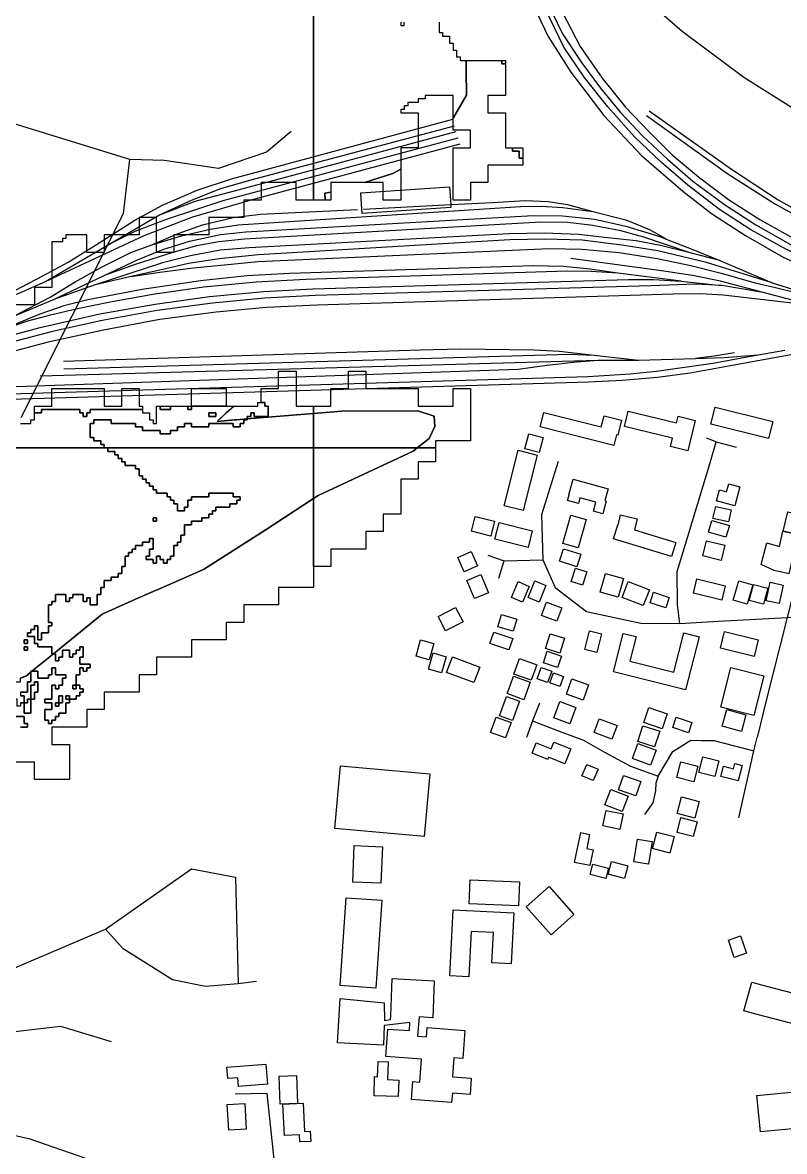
# Model space of a CAD drawing. Header units: metres. Extents: x 553506 to 563855, y 142925 to 150243.
# Drawn here: x 557833 to 558270, y 145597 to 146244 of the extents above; entities that cross this region are included whole.
import ezdxf

# ---------------------------------------------------------------- set-up
doc = ezdxf.new("R2010")
doc.units = ezdxf.units.M
for name, color, linetype in [('C-BUILDINGS', 8, 'Continuous'), ('C-FLOOD_ZONE_3', 150, 'Continuous'), ('C-RAILWAYS', 250, 'Continuous'), ('C-ROADS', 33, 'Continuous'), ('C-WATERWAYS', 5, 'Continuous')]:
    doc.layers.add(name, color=color, linetype=linetype)

msp = doc.modelspace()

# ---------------------------------------------------------------- linework, layer by layer
at = {"layer": 'C-BUILDINGS'}
for points in [[(558027.1198, 146146.2149), (558077.9476, 146149.6591), (558078.6406, 146139.4077), (558078.7562, 146137.6972), (558027.9349, 146134.2644), (558027.7581, 146136.8299), (558027.1198, 146146.2149)], [(558205.8442, 146005.6582), (558178.3146, 146012.3234), (558180.4505, 146021.0926), (558208.0366, 146014.4069), (558208.9833, 146018.1868), (558218.8784, 146015.7201), (558214.5376, 145998.3799), (558204.6428, 146000.8354), (558205.8442, 146005.6582)], [(558263.3772, 146015.1092), (558260.9235, 146005.3062), (558227.7637, 146013.5674), (558230.2178, 146023.3592), (558263.3772, 146015.1092)], [(558176.589, 146015.8986), (558174.4007, 146007.2391), (558173.7591, 146007.4085), (558172.2503, 146001.441), (558129.9825, 146012.0491), (558132.0651, 146020.2824), (558164.9445, 146012.0343), (558166.5594, 146018.4168), (558176.589, 146015.8986)], [(558129.4067, 145997.3513), (558121.1606, 145999.4125), (558123.355, 146008.1056), (558131.6014, 146006.0332), (558129.4067, 145997.3513)], [(558117.2674, 145998.6584), (558128.2274, 145995.9015), (558120.2039, 145964.1352), (558109.2438, 145966.8921), (558117.2674, 145998.6584)], [(558146.4829, 145973.113), (558146.3348, 145973.153), (558148.8238, 145982.0444), (558168.8438, 145976.4612), (558166.9723, 145969.7814), (558167.8752, 145969.531), (558165.8138, 145962.1998), (558160.4526, 145963.6931), (558161.8966, 145968.8127), (558152.7614, 145971.3585), (558151.8727, 145968.1926), (558145.6012, 145969.9473), (558146.4829, 145973.113)], [(558236.8438, 145974.8817), (558238.0693, 145979.3713), (558244.4662, 145977.6317), (558241.4938, 145966.7332), (558230.964, 145969.5921), (558232.718, 145976.0012), (558236.8438, 145974.8817)], [(558237.8883, 145957.5403), (558229.0056, 145959.6041), (558230.6183, 145966.5096), (558239.5014, 145964.4348), (558237.8883, 145957.5403)], [(558269.1991, 145952.3275), (558271.8569, 145963.45), (558280.2974, 145961.4395), (558277.6396, 145950.3169), (558269.1991, 145952.3275)], [(558101.619, 145949.4398), (558090.5743, 145952.2163), (558092.7312, 145960.7635), (558103.7759, 145957.987), (558101.619, 145949.4398)], [(558106.3469, 145957.1646), (558125.3841, 145952.3858), (558123.0157, 145942.9862), (558103.9784, 145947.765), (558106.3469, 145957.1646)], [(558147.4591, 145961.3901), (558156.3758, 145958.9043), (558151.8192, 145942.6593), (558142.9025, 145945.1451), (558147.4591, 145961.3901)], [(558184.0231, 145952.9661), (558207.7486, 145945.8388), (558205.3369, 145937.8513), (558172.0109, 145947.8662), (558174.4227, 145955.8537), (558174.6204, 145955.793), (558176.0907, 145961.648), (558185.6051, 145959.2808), (558184.0231, 145952.9661)], [(558238.4093, 145955.6086), (558236.4644, 145948.8152), (558226.3888, 145951.6881), (558228.3338, 145958.4815), (558238.4093, 145955.6086)], [(558264.0192, 145929.7637), (558256.5703, 145933.1849), (558259.8512, 145945.6511), (558267.1116, 145943.582), (558269.0482, 145952.2338), (558277.6396, 145950.3169), (558272.6104, 145927.858), (558264.0192, 145929.7637)], [(558233.7751, 145935.5326), (558223.1914, 145938.1004), (558225.3157, 145946.7914), (558235.8998, 145944.2124), (558233.7751, 145935.5326)], [(558093.994, 145932.4438), (558086.3151, 145929.0245), (558082.6729, 145937.1596), (558090.3518, 145940.5789), (558093.994, 145932.4438)], [(558151.0461, 145931.8731), (558141.1021, 145935.0173), (558143.3915, 145942.2108), (558153.3355, 145939.0666), (558151.0461, 145931.8731)], [(558156.6884, 145928.9749), (558154.1747, 145921.3404), (558147.7176, 145923.4456), (558150.2312, 145931.08), (558156.6884, 145928.9749)], [(558095.9195, 145927.3722), (558100.266, 145917.0329), (558092.3048, 145913.6939), (558087.958, 145924.0444), (558095.9195, 145927.3722)], [(558129.3228, 145911.6608), (558122.9764, 145914.2591), (558126.888, 145923.7395), (558133.2344, 145921.1413), (558129.3228, 145911.6608)], [(558174.7089, 145914.5155), (558164.4023, 145917.3925), (558167.3706, 145927.9792), (558177.6771, 145925.1022), (558174.7089, 145914.5155)], [(558234.0267, 145912.8245), (558217.7972, 145916.8101), (558219.7996, 145924.9185), (558236.0291, 145920.9329), (558234.0267, 145912.8245)], [(558251.881, 145921.4878), (558248.6202, 145910.4135), (558240.525, 145912.7908), (558243.7862, 145923.8541), (558251.881, 145921.4878)], [(558117.3322, 145923.3565), (558123.6324, 145920.6677), (558119.7557, 145911.6447), (558113.4555, 145914.3334), (558117.3322, 145923.3565)], [(558192.6093, 145918.7281), (558189.0572, 145909.6148), (558176.8894, 145914.3377), (558180.4419, 145923.4399), (558192.6093, 145918.7281)], [(558203.9273, 145914.3464), (558201.9507, 145908.3534), (558193.0206, 145911.2727), (558194.9903, 145917.2655), (558203.9273, 145914.3464)], [(558252.1879, 145921.7421), (558260.3869, 145919.624), (558257.9986, 145910.424), (558249.7995, 145912.5422), (558252.1879, 145921.7421)], [(558261.7732, 145922.9833), (558269.342, 145921.3466), (558267.0373, 145910.7914), (558259.4752, 145912.4394), (558261.7732, 145922.9833)], [(558139.4152, 145900.7414), (558130.6558, 145904.0223), (558133.5392, 145911.6903), (558142.3055, 145908.4097), (558139.4152, 145900.7414)], [(558085.7302, 145900.2918), (558075.6644, 145895.1185), (558071.4255, 145903.3243), (558081.4913, 145908.4976), (558085.7302, 145900.2918)], [(558114.5492, 145894.9234), (558105.642, 145897.5543), (558107.6892, 145904.4398), (558116.5964, 145901.8089), (558114.5492, 145894.9234)], [(558114.1943, 145890.7722), (558112.042, 145884.3509), (558101.1601, 145887.9672), (558103.3125, 145894.3885), (558114.1943, 145890.7722)], [(558143.9361, 145890.8749), (558141.2434, 145882.467), (558132.9514, 145885.1056), (558135.6441, 145893.5135), (558143.9361, 145890.8749)], [(558162.3818, 145882.8281), (558155.5449, 145884.5431), (558158.244, 145895.244), (558165.0808, 145893.5289), (558162.3818, 145882.8281)], [(558177.4893, 145893.7105), (558184.9814, 145891.8376), (558181.4279, 145877.7715), (558206.6187, 145871.4461), (558212.3164, 145894.0146), (558221.0283, 145891.8231), (558213.3291, 145861.3465), (558171.9411, 145871.7366), (558177.4893, 145893.7105)], [(558252.6798, 145880.5549), (558233.2998, 145885.3227), (558235.6444, 145894.8107), (558255.024, 145890.054), (558252.6798, 145880.5549)], [(558058.8651, 145880.5672), (558061.3937, 145889.9939), (558068.8965, 145887.9987), (558066.3749, 145878.5722), (558058.8651, 145880.5672)], [(558073.2931, 145871.0276), (558065.9126, 145873.1378), (558068.598, 145882.4692), (558075.9785, 145880.359), (558073.2931, 145871.0276)], [(558091.9755, 145865.5142), (558076.3173, 145871.3877), (558079.6414, 145880.1934), (558095.2998, 145874.3088), (558091.9755, 145865.5142)], [(558124.7995, 145866.8246), (558114.8343, 145870.4245), (558118.0325, 145879.2264), (558127.998, 145875.6153), (558124.7995, 145866.8246)], [(558134.0372, 145883.4584), (558142.1925, 145880.7154), (558139.9485, 145874.091), (558131.7998, 145876.8452), (558134.0372, 145883.4584)], [(558136.543, 145872.0273), (558134.1768, 145865.5104), (558128.236, 145867.6537), (558130.6092, 145874.1709), (558136.543, 145872.0273)], [(558239.183, 145874.1515), (558258.1501, 145869.3933), (558252.4148, 145846.69), (558233.4476, 145851.4483), (558239.183, 145874.1515)], [(558114.7039, 145869.2073), (558124.266, 145865.7508), (558120.616, 145855.7219), (558111.0539, 145859.1785), (558112.8788, 145864.1985), (558114.7039, 145869.2073)], [(558143.3933, 145868.966), (558141.3169, 145863.2593), (558135.5315, 145865.3517), (558137.6079, 145871.0584), (558143.3933, 145868.966)], [(558148.121, 145867.6089), (558157.7467, 145864.1322), (558154.5934, 145855.4652), (558144.9677, 145858.942), (558148.121, 145867.6089)], [(558118.0354, 145854.8078), (558114.0438, 145843.8335), (558106.6601, 145846.5001), (558110.6517, 145857.4744), (558118.0354, 145854.8078)], [(558147.0364, 145841.9438), (558137.8277, 145845.2776), (558141.2061, 145854.5858), (558150.4217, 145851.2522), (558147.0364, 145841.9438)], [(558199.8142, 145838.9381), (558189.3228, 145842.5885), (558192.3381, 145851.1956), (558202.8367, 145847.5343), (558199.8142, 145838.9381)], [(558247.8978, 145847.1074), (558245.3104, 145837.5563), (558234.3088, 145840.512), (558236.9029, 145850.0744), (558247.8978, 145847.1074)], [(558110.1422, 145833.7969), (558101.5207, 145836.9151), (558104.7126, 145845.6945), (558113.3411, 145842.5765), (558110.1422, 145833.7969)], [(558171.1302, 145833.0914), (558160.8789, 145836.8939), (558163.8319, 145844.7979), (558174.0828, 145841.0065), (558171.1302, 145833.0914)], [(558195.4938, 145828.6548), (558185.8706, 145831.8199), (558188.8525, 145840.8267), (558198.476, 145837.6504), (558195.4938, 145828.6548)], [(558216.8898, 145842.6914), (558214.938, 145836.7993), (558206.0071, 145839.7409), (558207.9659, 145845.6332), (558216.8898, 145842.6914)], [(558137.7003, 145831.4616), (558147.5769, 145827.5585), (558144.162, 145818.9837), (558134.7596, 145822.7011), (558134.2529, 145821.439), (558125.2966, 145824.9809), (558127.6793, 145830.9641), (558136.1683, 145827.6081), (558137.7003, 145831.4616)], [(558196.3814, 145826.8568), (558193.1506, 145818.2097), (558182.7931, 145822.0535), (558186.0239, 145830.7006), (558196.3814, 145826.8568)], [(558230.1332, 145811.6687), (558220.912, 145814.0448), (558223.2251, 145822.9642), (558232.4464, 145820.5881), (558230.1332, 145811.6687)], [(558012.1672, 145781.8351), (558015.4175, 145817.8395), (558066.7759, 145813.2307), (558063.526, 145777.2262), (558012.1672, 145781.8351)], [(558160.3549, 145809.3762), (558153.8931, 145812.0822), (558156.6629, 145818.6672), (558163.1244, 145815.9723), (558160.3549, 145809.3762)], [(558217.9812, 145808.6012), (558208.2384, 145811.1059), (558210.5579, 145820.0478), (558220.2937, 145817.5428), (558217.9812, 145808.6012)], [(558235.0224, 145817.5622), (558240.7335, 145816.0685), (558241.5484, 145819.1321), (558245.7366, 145818.0367), (558243.4067, 145809.2059), (558233.5005, 145811.7946), (558235.0224, 145817.5622)], [(558184.7267, 145800.588), (558174.7637, 145804.11), (558177.6869, 145812.3025), (558187.6431, 145808.7691), (558184.7267, 145800.588)], [(558180.3459, 145800.4421), (558176.9113, 145791.5995), (558167.0442, 145795.4139), (558170.4789, 145804.2564), (558180.3459, 145800.4421)], [(558221.1948, 145797.3589), (558218.7132, 145787.7777), (558208.4625, 145790.4226), (558210.9441, 145800.0038), (558221.1948, 145797.3589)], [(558175.64, 145781.321), (558165.9185, 145783.3591), (558167.7919, 145792.2538), (558177.5204, 145790.2159), (558175.64, 145781.321)], [(558217.6881, 145777.2285), (558208.4807, 145779.6051), (558210.6935, 145788.1541), (558219.9008, 145785.7775), (558217.6881, 145777.2285)], [(558158.3649, 145760.6334), (558149.5936, 145762.4782), (558153.202, 145779.5398), (558158.3128, 145778.4617), (558156.6213, 145770.4741), (558160.2818, 145769.7075), (558158.3649, 145760.6334)], [(558185.746, 145775.878), (558194.1529, 145774.5118), (558192.0043, 145761.3793), (558183.5974, 145762.7455), (558185.746, 145775.878)], [(558204.2826, 145767.8453), (558194.42, 145770.3798), (558196.8765, 145779.8711), (558206.7395, 145777.3255), (558204.2826, 145767.8453)], [(558038.6705, 145750.5741), (558022.4877, 145751.2118), (558023.321, 145772.1056), (558039.5038, 145771.468), (558038.6705, 145750.5741)], [(558170.7633, 145762.9738), (558180.2735, 145760.5286), (558178.3797, 145753.2026), (558168.8625, 145755.6476), (558170.7633, 145762.9738)], [(558167.6847, 145753.2407), (558158.689, 145755.5571), (558160.2076, 145761.4358), (558169.2033, 145759.1194), (558167.6847, 145753.2407)], [(558117.4801, 145737.5945), (558089.1749, 145738.7383), (558089.7371, 145752.5231), (558118.0422, 145751.3793), (558117.4801, 145737.5945)], [(558136.2662, 145720.9993), (558121.9537, 145736.9976), (558135.0244, 145748.6297), (558149.337, 145732.6314), (558136.2662, 145720.9993)], [(558035.7689, 145690.4957), (558015.2905, 145691.8471), (558018.6326, 145742.1561), (558039.1108, 145740.8046), (558035.7689, 145690.4957)], [(558113.2754, 145704.4432), (558102.2144, 145705.0045), (558103.0978, 145722.216), (558090.3488, 145722.8589), (558089.0162, 145696.83), (558078.1093, 145697.3849), (558080.0546, 145735.3303), (558114.7647, 145733.5599), (558113.2754, 145704.4432)], [(558237.8505, 145717.9823), (558244.7929, 145720.3441), (558248.1895, 145710.4319), (558241.2471, 145708.0701), (558237.8505, 145717.9823)], [(558068.4791, 145673.4825), (558060.5226, 145674.0725), (558059.6711, 145662.8721), (558064.6975, 145662.4925), (558065.0941, 145667.7913), (558086.7977, 145666.1772), (558085.6038, 145650.1916), (558080.4022, 145650.5769), (558079.5904, 145639.6782), (558090.4351, 145638.8765), (558089.7291, 145629.5392), (558079.5922, 145630.2959), (558079.1802, 145624.8185), (558056.2208, 145626.5499), (558057.0026, 145636.8355), (558061.0195, 145636.5361), (558061.9939, 145649.6546), (558041.4547, 145651.1599), (558042.6067, 145666.9217), (558055.1097, 145666.093), (558055.2799, 145670.795), (558040.5901, 145669.0411), (558040.1322, 145657.7749), (558013.7807, 145659.057), (558015.2723, 145684.4787), (558040.4849, 145682.0151), (558040.7531, 145671.9287), (558044.1933, 145672.4129), (558044.2702, 145674.4631), (558045.0074, 145695.9773), (558069.1321, 145694.5489), (558068.4791, 145673.4825)], [(558286.3548, 145684.5952), (558283.7258, 145673.4402), (558282.2715, 145667.9752), (558273.5061, 145670.2985), (558254.347, 145675.3624), (558246.7104, 145677.3755), (558251.366, 145693.8128), (558258.8985, 145691.7743), (558286.3548, 145684.5952)], [(558287.615, 145652.7584), (558289.5538, 145652.9406), (558304.783, 145654.2109), (558306.4911, 145633.9517), (558307.4078, 145623.0394), (558302.4684, 145622.6313), (558302.8867, 145617.6803), (558300.8916, 145617.5076), (558298.4358, 145617.3095), (558298.7764, 145612.1558), (558294.5158, 145611.7352), (558288.9992, 145611.2203), (558256.3582, 145608.0003), (558254.1407, 145628.9116), (558289.6266, 145632.4084), (558287.615, 145652.7584)], [(557973.5516, 145635.3495), (557956.9534, 145634.0157), (557956.5464, 145639.0673), (557950.8324, 145638.6023), (557950.3031, 145645.1303), (557972.6222, 145646.9292), (557973.5516, 145635.3495)], [(558042.4681, 145637.9912), (558048.8321, 145637.7863), (558048.5218, 145628.3165), (558034.6873, 145628.7703), (558035.043, 145639.7218), (558036.7301, 145639.6735), (558037.0207, 145648.4193), (558042.8107, 145648.23), (558042.4681, 145637.9912)], [(557990.787, 145624.3711), (557980.859, 145624.0214), (557980.296, 145640.0643), (557990.2243, 145640.4029), (557990.787, 145624.3711)], [(557960.5806, 145624.3219), (557961.453, 145609.5907), (557951.4412, 145609.0048), (557950.5689, 145623.736), (557960.5806, 145624.3219)], [(557994.9165, 145608.3488), (557998.1564, 145608.5263), (557998.4703, 145602.6372), (557992.116, 145602.2972), (557991.8994, 145606.3863), (557983.3946, 145605.9245), (557982.4294, 145623.9028), (557994.0485, 145624.527), (557994.9165, 145608.3488)]]:
    msp.add_lwpolyline(points, close=True, dxfattribs=at)
at = {"layer": 'C-FLOOD_ZONE_3'}
for points in [[(558000, 146265.3541), (558000, 146228.5837), (558000, 146186), (558000, 146160.66), (558000, 146145.2155), (558000, 146142), (557990, 146142), (557990, 146152), (557970, 146152), (557970, 146142), (557960, 146142), (557960, 146132), (557940, 146132), (557940, 146122), (557920, 146122), (557920, 146112), (557910, 146112), (557910, 146132), (557900, 146132), (557900, 146122), (557880, 146122), (557880, 146112), (557870, 146112), (557870, 146122), (557858, 146122), (557858, 146120), (557856, 146120), (557856, 146118), (557850, 146118), (557850, 146116), (557850, 146092), (557840, 146092), (557840, 146082), (557810, 146082)], [(558072, 146244), (558072, 146238), (558074, 146238), (558074, 146236), (558078, 146236), (558078, 146232), (558080, 146232), (558080, 146230), (558080, 146228), (558082, 146228), (558082, 146224), (558084, 146224), (558084, 146222), (558087.5451, 146222), (558087.5641, 146218), (558087.5737, 146216), (558087.64, 146202.07), (558080, 146188.9313), (558080, 146202), (558064, 146202), (558064, 146200), (558060, 146200), (558060, 146198), (558054, 146198), (558054, 146196), (558052, 146196), (558052, 146194), (558050, 146194), (558050, 146192), (558060, 146192), (558060, 146172), (558050, 146172), (558050, 146159.6975), (558045.54, 146157.14), (558029.1904, 146152), (558010, 146152), (558010, 146146.4681), (558010, 146146.4681), (558006.4074, 146146.0181), (558006.7294, 146142), (558000, 146142), (558000, 146145.2155), (558000, 146160.66), (558000, 146186), (558000, 146228.5837), (558000, 146265.3541)], [(558050, 146244), (558050, 146242), (558052, 146242), (558052, 146244)], [(557832, 146014), (557833.999, 146014), (557838, 146014.0005), (557838, 146015.9995), (557840, 146016), (557840, 146018), (557840, 146020.001), (557842, 146020.001), (557843.999, 146020.001), (557843.9994, 146022.0006), (557848, 146022.001), (557856, 146022.001), (557866.0006, 146022.0006), (557866.001, 146020.001), (557868.0006, 146020.0006), (557868.001, 146018.001), (557869.999, 146018.001), (557869.9994, 146020.0006), (557871.999, 146020.001), (557871.9994, 146022.0006), (557886, 146022.001), (557888, 146022.001), (557896, 146022.001), (557900, 146022.001), (557902, 146022.001), (557902, 146020), (557906, 146020), (557906, 146016), (557908, 146016), (557908, 146014.0005), (557910, 146014.0005), (557910, 146022), (557910, 146024), (557912.001, 146024), (557912.001, 146022.001), (557917.999, 146022.001), (557917.999, 146024), (557926, 146024), (557928.001, 146024), (557928.001, 146022.001), (557929.999, 146022.001), (557929.9997, 146024.0003), (557932, 146024.001), (557940, 146024.001), (557946, 146024.001), (557948, 146024.001), (557950.0003, 146024.0003), (557954.3971, 146024), (557951.999, 146021.8193), (557950, 146020.0014), (557944.6928, 146015.1752), (557954.6919, 146016), (557956, 146016.1079), (557962.001, 146016.6029), (557962.0006, 146015.9994), (557960.001, 146015.999), (557960.0006, 146013.9994), (557958.001, 146013.999), (557958.0006, 146011.9994), (557953.9994, 146011.9994), (557953.999, 146013.999), (557940.001, 146013.999), (557940.0006, 146011.9994), (557929.9994, 146011.9994), (557929.999, 146013.999), (557926.001, 146013.999), (557926.0006, 146011.9994), (557924, 146011.999), (557922.001, 146011.999), (557922.0006, 146009.9994), (557918.001, 146009.999), (557918.0006, 146007.9994), (557911.9994, 146007.9994), (557911.999, 146009.999), (557901.9994, 146009.9994), (557901.999, 146011.999), (557897.9994, 146011.9994), (557897.999, 146013.999), (557892, 146013.999), (557886, 146013.999), (557883.9994, 146013.9994), (557883.999, 146015.999), (557876, 146015.999), (557874.001, 146015.999), (557874.0006, 146013.9994), (557872.001, 146013.999), (557872.001, 146010), (557872.001, 146008), (557872.001, 146006.001), (557874.0006, 146006.0006), (557874.001, 146004.001), (557876, 146004.001), (557878.0006, 146004.0006), (557878.001, 146002.001), (557880.0006, 146002.0006), (557880.0003, 146000.0003), (557877.999, 146000), (557866, 146000), (557864, 146000), (557862.001, 146000), (557857.999, 146000), (557842.001, 146000), (557837.999, 146000), (557781.8979, 146000)], [(557781.8979, 146000), (557837.999, 146000), (557842.001, 146000), (557857.999, 146000), (557862.001, 146000), (557864, 146000), (557866, 146000), (557877.999, 146000), (557880, 146000), (557882.001, 146000), (557882.001, 145998.001), (557884, 145998.001), (557886.0006, 145998.0006), (557886.001, 145996.001), (557888.0006, 145996.0006), (557888.001, 145994.001), (557890.0006, 145994.0006), (557890.001, 145992.001), (557892.0006, 145992.0006), (557892.001, 145990.001), (557898.0006, 145990.0006), (557898.001, 145988.001), (557900.0006, 145988.0006), (557900.001, 145984.001), (557902.0006, 145984.0006), (557902.001, 145982.001), (557904.0006, 145982.0006), (557904.001, 145980.001), (557906.0006, 145980.0006), (557906.001, 145978.001), (557908.0006, 145978.0006), (557908.001, 145976.001), (557910.0006, 145976.0006), (557910.001, 145974.001), (557916.0006, 145974.0006), (557916.001, 145972.001), (557918.0006, 145972.0006), (557918.001, 145970.001), (557920.0006, 145970.0006), (557920.001, 145968.001), (557922.0006, 145968.0006), (557922.001, 145964.001), (557925.999, 145964.001), (557925.9994, 145966.0006), (557927.999, 145966.001), (557927.9994, 145970.0006), (557929.999, 145970.001), (557929.9994, 145972.0006), (557939.999, 145972.001), (557939.9994, 145974.0006), (557954.0006, 145974.0006), (557954.001, 145972.001), (557958.0006, 145972.0006), (557958.0006, 145969.9994), (557956.001, 145969.999), (557956.0006, 145967.9994), (557952.001, 145967.999), (557952.0006, 145965.9994), (557944.001, 145965.999), (557944.0006, 145963.9994), (557942.001, 145963.999), (557942.0006, 145961.9994), (557940.001, 145961.999), (557940.0006, 145959.9994), (557936.001, 145959.999), (557936.0006, 145957.9994), (557932, 145957.999), (557930.001, 145957.999), (557930.0006, 145955.9994), (557926.001, 145955.999), (557926.001, 145954), (557926.0006, 145949.9994), (557924.001, 145949.999), (557924.0006, 145945.9994), (557922.001, 145945.999), (557922.0006, 145943.9994), (557920.001, 145943.999), (557920.0006, 145937.9994), (557918.001, 145937.999), (557918.0006, 145935.9994), (557916.001, 145935.999), (557916.0006, 145933.9994), (557913.9994, 145933.9994), (557913.999, 145935.999), (557911.9994, 145935.9994), (557911.999, 145937.999), (557910.001, 145937.999), (557910.0006, 145933.9994), (557907.9994, 145933.9994), (557907.999, 145935.999), (557903.9994, 145935.9994), (557903.9994, 145938.0006), (557905.999, 145938.001), (557905.999, 145940), (557905.9994, 145942.0006), (557907.999, 145942.001), (557907.999, 145947.999), (557906.001, 145947.999), (557906.0006, 145945.9994), (557902.001, 145945.999), (557902.0006, 145943.9994), (557898.001, 145943.999), (557898.0006, 145941.9994), (557896.001, 145941.999), (557896.0006, 145939.9994), (557894.001, 145939.999), (557894.0006, 145937.9994), (557892.001, 145937.999), (557892.0006, 145931.9994), (557890.001, 145931.999), (557890.0006, 145927.9994), (557888.001, 145927.999), (557888.0006, 145925.9994), (557884.001, 145925.999), (557884.0006, 145923.9994), (557880.001, 145923.999), (557880.0006, 145919.9994), (557878.001, 145919.999), (557878.0006, 145915.9994), (557876.001, 145915.999), (557876.0006, 145909.9994), (557871.9994, 145909.9994), (557871.999, 145913.999), (557870.001, 145913.999), (557870.0006, 145911.9994), (557867.9994, 145911.9994), (557867.999, 145915.999), (557864, 145915.999), (557862.001, 145915.999), (557862.0006, 145913.9994), (557860.001, 145913.999), (557860.0006, 145911.9994), (557857.9994, 145911.9994), (557857.999, 145915.999), (557852.001, 145915.999), (557852.0006, 145911.9994), (557850.001, 145911.999), (557850.0006, 145909.9994), (557848.001, 145909.999), (557848.001, 145906), (557848.001, 145900.001), (557850.0006, 145900.0006), (557850.0006, 145897.9994), (557848.001, 145897.999), (557848.0006, 145893.9994), (557844.001, 145893.999), (557844.0006, 145889.9994), (557841.9994, 145889.9994), (557841.999, 145897.999), (557840.001, 145897.999), (557840.0006, 145895.9994), (557838.001, 145895.999), (557838.0006, 145893.9994), (557836.001, 145893.999), (557836.001, 145892.001), (557840.0006, 145892.0006), (557840.001, 145888.001), (557842.0006, 145888.0006), (557842.001, 145886.001), (557850.0006, 145886.0006), (557850.001, 145882.001), (557850.8166, 145882.001), (557838.5577, 145871.999), (557838.001, 145871.999), (557838.001, 145871.5448), (557835.36, 145869.39), (557831.999, 145868.0458)], [(557832.001, 145859.999), (557836.0006, 145859.9994), (557836.001, 145865.999), (557838.0006, 145865.9994), (557838.001, 145871.5448), (557838.5577, 145871.999), (557841.999, 145871.999), (557841.9994, 145867.9994), (557848.0006, 145867.9994), (557848.001, 145869.999), (557850.0006, 145869.9994), (557850.001, 145873.999), (557851.999, 145873.999), (557851.9994, 145869.9994), (557857.999, 145869.999), (557857.999, 145868.001), (557855.9994, 145868.0006), (557855.999, 145864.001), (557853.9994, 145864.0006), (557853.999, 145862.001), (557852.001, 145862.001), (557852.0006, 145864.0006), (557849.9994, 145864.0006), (557849.999, 145856.001), (557845.9994, 145856.0006), (557845.9994, 145853.9994), (557849.999, 145853.999), (557849.999, 145850.001), (557845.9994, 145850.0006), (557845.9994, 145843.9994), (557847.999, 145843.999), (557847.9994, 145841.9994), (557850.0006, 145841.9994), (557850.001, 145843.999), (557852.0006, 145843.9994), (557852.001, 145845.999), (557854.0006, 145845.9994), (557854.001, 145847.999), (557858.0006, 145847.9994), (557858.001, 145853.999), (557860.0006, 145853.9994), (557860, 145856), (557864.0006, 145855.9994), (557864.001, 145857.999), (557866.0006, 145857.9994), (557866.001, 145859.999), (557868.0006, 145859.9994), (557868.0006, 145862.0006), (557866.001, 145862.001), (557866.0006, 145864.0006), (557864, 145864), (557864.001, 145869.999), (557866.0006, 145869.9994), (557866.001, 145873.999), (557867.999, 145873.999), (557867.9994, 145871.9994), (557870.0006, 145871.9994), (557870.001, 145873.999), (557872.0006, 145873.9994), (557872.0006, 145876.0006), (557866.001, 145876.001), (557866.001, 145879.999), (557868.0006, 145879.9994), (557868.0006, 145886.0006), (557865.9994, 145886.0006), (557865.999, 145884.001), (557863.9994, 145884.0006), (557863.999, 145882.001), (557861.9994, 145882.0006), (557861.999, 145880.001), (557860.001, 145880.001), (557860.0006, 145884.0006), (557855.9994, 145884.0006), (557855.999, 145880.001), (557853.9994, 145880.0006), (557853.999, 145878.001), (557852.001, 145878.001), (557852.0006, 145882.0006), (557850.8166, 145882.001), (557878.76, 145904.8), (557899.5536, 145914), (557901.52, 145914.87), (557902, 145915.0785), (557904.1219, 145916), (557908, 145917.6843), (557908.7269, 145918), (557910, 145918.5529), (557936.91, 145930.24), (557972.27, 145952.85), (558000, 145971.0164), (558000, 145930), (558000, 145920), (557980, 145920), (557980, 145910), (557960, 145910), (557960, 145900), (557950, 145900), (557950, 145890), (557930, 145890), (557930, 145890), (557930, 145880), (557910, 145880), (557910, 145870), (557900, 145870), (557900, 145860), (557880, 145860), (557880, 145850), (557870, 145850), (557870, 145840), (557850, 145840), (557850, 145830), (557860, 145830), (557860, 145810), (557840, 145810), (557840, 145820), (557826.001, 145820)], [(557832.001, 145853.999), (557834, 145854), (557834.0006, 145858.0006), (557832.001, 145858.001)], [(557823.9994, 145846.0006), (557834.0006, 145846.0006), (557834.001, 145842.001), (557836.0006, 145842.0006), (557836.0006, 145839.9994), (557832.001, 145839.999)], [(557832.001, 145839.999), (557836.0006, 145839.9994), (557836.0006, 145842.0006), (557834.001, 145842.001), (557834.0006, 145846.0006), (557823.9994, 145846.0006)]]:
    msp.add_lwpolyline(points, dxfattribs=at)
for points in [[(558100, 146192), (558110, 146192), (558110, 146184), (558110, 146178), (558110, 146172), (558114, 146172), (558114, 146170), (558118, 146170), (558118, 146166), (558120, 146166), (558120, 146162), (558100, 146162), (558100, 146152), (558090, 146152), (558090, 146142), (558080, 146142), (558080, 146172), (558090, 146172), (558090, 146182), (558080, 146182), (558080, 146188.9313), (558087.64, 146202.07), (558087.5737, 146216), (558087.5641, 146218), (558087.5451, 146222), (558108, 146222), (558108, 146220), (558110, 146220), (558110, 146216), (558110, 146202), (558100, 146202), (558100, 146192)], [(558110, 146220), (558108, 146220), (558108, 146222), (558110, 146222), (558110, 146220)], [(558118, 146170), (558114, 146170), (558114, 146172), (558120, 146172), (558120, 146166), (558118, 146166), (558118, 146170)], [(558045.54, 146157.14), (558050, 146159.6975), (558050, 146142), (558040, 146142), (558040, 146152), (558029.1904, 146152), (558045.54, 146157.14)], [(558010, 146142), (558006.7294, 146142), (558006.4074, 146146.0181), (558010, 146146.4681), (558010, 146142)], [(557965.999, 146019.999), (557965.9994, 146017.9994), (557974.0006, 146017.9994), (557974.001, 146020), (557974.0006, 146024.0006), (557972.001, 146024.001), (557972.0006, 146026.0006), (557970, 146026.001), (557970, 146034), (557980, 146034), (557980, 146044), (557990, 146044), (557990, 146024), (558000, 146024), (558000, 146019.7372), (557976, 146017.7576), (557962.001, 146016.6029), (557962.001, 146017.999), (557964.0006, 146017.9994), (557964.001, 146019.999), (557965.999, 146019.999)], [(558090, 146034), (558090, 146004), (558070, 146004), (558070, 146000), (558059.5017, 146000), (558066.26, 146005.42), (558069.52, 146012.18), (558069.24, 146018.19), (558059.85, 146021.17), (558016.28, 146021.08), (558000, 146019.7372), (558000, 146024), (558010, 146024), (558010, 146034), (558020, 146034), (558020, 146044), (558030, 146044), (558030, 146034), (558060, 146034), (558060, 146024), (558080, 146024), (558080, 146034), (558090, 146034)], [(557840, 146024), (557848, 146024), (557850, 146024), (557850, 146034), (557880, 146034), (557880, 146024), (557888, 146024), (557890, 146024), (557890, 146026), (557890, 146034), (557900, 146034), (557900, 146028), (557900, 146024), (557902, 146024), (557902, 146022.001), (557900, 146022.001), (557896, 146022.001), (557888, 146022.001), (557886, 146022.001), (557871.9994, 146022.0006), (557871.999, 146020.001), (557869.9994, 146020.0006), (557869.999, 146018.001), (557868.001, 146018.001), (557868.0006, 146020.0006), (557866.001, 146020.001), (557866.0006, 146022.0006), (557856, 146022.001), (557848, 146022.001), (557843.9994, 146022.0006), (557843.999, 146020.001), (557842, 146020.001), (557840, 146020.001), (557840, 146024)], [(557940, 146024.001), (557932, 146024.001), (557929.9995, 146024.0005), (557930, 146026), (557930, 146034), (557940, 146034), (557942, 146034), (557950, 146034), (557950, 146024.001), (557948, 146024.001), (557946, 146024.001), (557940, 146024.001)], [(557912.001, 146024), (557917.999, 146024), (557917.999, 146022.001), (557912.001, 146022.001), (557912.001, 146024)], [(557929.9995, 146024.0005), (557929.999, 146022.001), (557928.001, 146022.001), (557928.001, 146024), (557929.9995, 146024.0005)], [(557958, 146024), (557959.999, 146024), (557962, 146024), (557968, 146024.0005), (557968, 146026), (557970, 146026.0005), (557972.0006, 146026.0006), (557972.001, 146024.001), (557974.0006, 146024.0006), (557974.001, 146020), (557974.0006, 146017.9994), (557965.9994, 146017.9994), (557965.999, 146019.999), (557964.001, 146019.999), (557964.0006, 146017.9994), (557962.001, 146017.999), (557962.001, 146016.6029), (557956, 146016.1079), (557954.6919, 146016), (557944.6928, 146015.1752), (557948.001, 146018.1836), (557950, 146020.0014), (557954.3971, 146024), (557958, 146024)], [(558069.24, 146018.19), (558069.52, 146012.18), (558066.26, 146005.42), (558059.5017, 146000), (558000, 146000), (558000, 146019.7372), (558016.28, 146021.08), (558059.85, 146021.17), (558069.24, 146018.19)], [(557918.001, 146009.999), (557922.0006, 146009.9994), (557922.001, 146011.999), (557924, 146011.999), (557926.0006, 146011.9994), (557926.001, 146013.999), (557929.999, 146013.999), (557929.9994, 146011.9994), (557940.0006, 146011.9994), (557940.001, 146013.999), (557953.999, 146013.999), (557953.9994, 146011.9994), (557958.0006, 146011.9994), (557958.001, 146013.999), (557960.0006, 146013.9994), (557960.001, 146015.999), (557962.0006, 146015.9994), (557962.001, 146016.6029), (557976, 146017.7576), (558000, 146019.7372), (558000, 146000), (557968, 146000), (557966, 146000), (557920.3888, 146000), (557882.0006, 146000.0006), (557880.001, 146000.001), (557880.0006, 146002.0006), (557878.001, 146002.001), (557878.0006, 146004.0006), (557876, 146004.001), (557874.001, 146004.001), (557874.0006, 146006.0006), (557872.001, 146006.001), (557872.001, 146008), (557872.001, 146010), (557872.001, 146013.999), (557874.0006, 146013.9994), (557874.001, 146015.999), (557876, 146015.999), (557883.999, 146015.999), (557883.9994, 146013.9994), (557886, 146013.999), (557892, 146013.999), (557897.999, 146013.999), (557897.9994, 146011.9994), (557901.999, 146011.999), (557901.9994, 146009.9994), (557911.999, 146009.999), (557911.9994, 146007.9994), (557918.0006, 146007.9994), (557918.001, 146009.999)], [(557943.999, 146019.999), (557940.001, 146019.999), (557940.001, 146018.001), (557943.999, 146018.001), (557943.999, 146019.999)], [(557940.001, 146019.999), (557943.999, 146019.999), (557943.999, 146018.001), (557940.001, 146018.001), (557940.001, 146019.999)], [(557867.999, 145915.999), (557867.9994, 145911.9994), (557870.0006, 145911.9994), (557870.001, 145913.999), (557871.999, 145913.999), (557871.9994, 145909.9994), (557876.0006, 145909.9994), (557876.001, 145915.999), (557878.0006, 145915.9994), (557878.001, 145919.999), (557880.0006, 145919.9994), (557880.001, 145923.999), (557884.0006, 145923.9994), (557884.001, 145925.999), (557888.0006, 145925.9994), (557888.001, 145927.999), (557890.0006, 145927.9994), (557890.001, 145931.999), (557892.0006, 145931.9994), (557892.001, 145937.999), (557894.0006, 145937.9994), (557894.001, 145939.999), (557896.0006, 145939.9994), (557896.001, 145941.999), (557898.0006, 145941.9994), (557898.001, 145943.999), (557902.0006, 145943.9994), (557902.001, 145945.999), (557906.0006, 145945.9994), (557906.001, 145947.999), (557907.999, 145947.999), (557907.999, 145942.001), (557905.9994, 145942.0006), (557905.999, 145940), (557905.999, 145938.001), (557903.9994, 145938.0006), (557903.9994, 145935.9994), (557907.999, 145935.999), (557907.9994, 145933.9994), (557910.0006, 145933.9994), (557910.001, 145937.999), (557911.999, 145937.999), (557911.9994, 145935.9994), (557913.999, 145935.999), (557913.9994, 145933.9994), (557916.0006, 145933.9994), (557916.001, 145935.999), (557918.0006, 145935.9994), (557918.001, 145937.999), (557920.0006, 145937.9994), (557920.001, 145943.999), (557922.0006, 145943.9994), (557922.001, 145945.999), (557924.0006, 145945.9994), (557924.001, 145949.999), (557926.0006, 145949.9994), (557926.001, 145954), (557926.001, 145955.999), (557930.0006, 145955.9994), (557930.001, 145957.999), (557932, 145957.999), (557936.0006, 145957.9994), (557936.001, 145959.999), (557940.0006, 145959.9994), (557940.001, 145961.999), (557942.0006, 145961.9994), (557942.001, 145963.999), (557944.0006, 145963.9994), (557944.001, 145965.999), (557952.0006, 145965.9994), (557952.001, 145967.999), (557956.0006, 145967.9994), (557956.001, 145969.999), (557958.0006, 145969.9994), (557958.0006, 145972.0006), (557954.001, 145972.001), (557954.0006, 145974.0006), (557939.9994, 145974.0006), (557939.999, 145972.001), (557929.9994, 145972.0006), (557929.999, 145970.001), (557927.9994, 145970.0006), (557927.999, 145966.001), (557925.9994, 145966.0006), (557925.999, 145964.001), (557922.001, 145964.001), (557922.0006, 145968.0006), (557920.001, 145968.001), (557920.0006, 145970.0006), (557918.001, 145970.001), (557918.0006, 145972.0006), (557916.001, 145972.001), (557916.0006, 145974.0006), (557910.001, 145974.001), (557910.0006, 145976.0006), (557908.001, 145976.001), (557908.0006, 145978.0006), (557906.001, 145978.001), (557906.0006, 145980.0006), (557904.001, 145980.001), (557904.0006, 145982.0006), (557902.001, 145982.001), (557902.0006, 145984.0006), (557900.001, 145984.001), (557900.0006, 145988.0006), (557898.001, 145988.001), (557898.0006, 145990.0006), (557892.001, 145990.001), (557892.0006, 145992.0006), (557890.001, 145992.001), (557890.0006, 145994.0006), (557888.001, 145994.001), (557888.0006, 145996.0006), (557886.001, 145996.001), (557886.0006, 145998.0006), (557884, 145998.001), (557882.001, 145998.001), (557882.001, 146000), (557920.3888, 146000), (557964, 146000), (558000, 146000), (558000, 145971.0164), (557972.27, 145952.85), (557936.91, 145930.24), (557910, 145918.5529), (557908.7269, 145918), (557908, 145917.6843), (557904.1219, 145916), (557902, 145915.0785), (557901.52, 145914.87), (557899.5536, 145914), (557878.76, 145904.8), (557850.8166, 145882.001), (557850.001, 145882.001), (557850.0006, 145886.0006), (557842.001, 145886.001), (557842.0006, 145888.0006), (557840.001, 145888.001), (557840.0006, 145892.0006), (557836.001, 145892.001), (557836.001, 145893.999), (557838.0006, 145893.9994), (557838.001, 145895.999), (557840.0006, 145895.9994), (557840.001, 145897.999), (557841.999, 145897.999), (557841.9994, 145889.9994), (557844.0006, 145889.9994), (557844.001, 145893.999), (557848.0006, 145893.9994), (557848.001, 145897.999), (557850.0006, 145897.9994), (557850.0006, 145900.0006), (557848.001, 145900.001), (557848.001, 145906), (557848.001, 145909.999), (557850.0006, 145909.9994), (557850.001, 145911.999), (557852.0006, 145911.9994), (557852.001, 145915.999), (557857.999, 145915.999), (557857.9994, 145911.9994), (557860.0006, 145911.9994), (557860.001, 145913.999), (557862.0006, 145913.9994), (557862.001, 145915.999), (557864, 145915.999), (557867.999, 145915.999)], [(558040, 145952), (558030, 145952), (558030, 145942), (558010, 145942), (558010, 145932), (558000, 145932), (558000, 145971.0164), (558002.57, 145972.7), (558057.17, 145998.13), (558059.5017, 146000), (558070, 146000), (558070, 145992), (558060, 145992), (558060, 145982), (558050, 145982), (558050, 145962), (558040, 145962), (558040, 145952)], [(558002.57, 145972.7), (558000, 145971.0164), (558000, 146000), (558059.5017, 146000), (558057.17, 145998.13), (558002.57, 145972.7)], [(557908.001, 145959.999), (557909.999, 145959.999), (557909.999, 145958.001), (557908.001, 145958.001), (557908.001, 145959.999)], [(557909.999, 145959.999), (557908.001, 145959.999), (557908.001, 145958.001), (557909.999, 145958.001), (557909.999, 145959.999)], [(557835.999, 145889.999), (557835.999, 145888.001), (557834.001, 145888.001), (557834.001, 145889.999), (557835.999, 145889.999)], [(557835.999, 145889.999), (557834.001, 145889.999), (557834.001, 145888.001), (557835.999, 145888.001), (557835.999, 145889.999)], [(557835.999, 145885.999), (557835.999, 145884.001), (557834.001, 145884.001), (557834.001, 145885.999), (557835.999, 145885.999)], [(557835.999, 145885.999), (557834.001, 145885.999), (557834.001, 145884.001), (557835.999, 145884.001), (557835.999, 145885.999)], [(557853.999, 145878.001), (557853.9994, 145880.0006), (557855.999, 145880.001), (557855.9994, 145884.0006), (557860.0006, 145884.0006), (557860.001, 145880.001), (557861.999, 145880.001), (557861.9994, 145882.0006), (557863.999, 145882.001), (557863.9994, 145884.0006), (557865.999, 145884.001), (557865.9994, 145886.0006), (557868.0006, 145886.0006), (557868.0006, 145879.9994), (557866.001, 145879.999), (557866.001, 145876.001), (557872.0006, 145876.0006), (557872.0006, 145873.9994), (557870.001, 145873.999), (557870.0006, 145871.9994), (557867.9994, 145871.9994), (557867.999, 145873.999), (557866.001, 145873.999), (557866.0006, 145869.9994), (557864.001, 145869.999), (557864, 145864), (557866.0006, 145864.0006), (557866.001, 145862.001), (557868.0006, 145862.0006), (557868.0006, 145859.9994), (557866.001, 145859.999), (557866.0006, 145857.9994), (557864.001, 145857.999), (557864.0006, 145855.9994), (557860, 145856), (557860.0006, 145853.9994), (557858.001, 145853.999), (557858.0006, 145847.9994), (557854.001, 145847.999), (557854.0006, 145845.9994), (557852.001, 145845.999), (557852.0006, 145843.9994), (557850.001, 145843.999), (557850.0006, 145841.9994), (557847.9994, 145841.9994), (557847.999, 145843.999), (557845.9994, 145843.9994), (557845.9994, 145850.0006), (557849.999, 145850.001), (557849.999, 145853.999), (557845.9994, 145853.9994), (557845.9994, 145856.0006), (557849.999, 145856.001), (557849.9994, 145864.0006), (557852.0006, 145864.0006), (557852.001, 145862.001), (557853.999, 145862.001), (557853.9994, 145864.0006), (557855.999, 145864.001), (557855.9994, 145868.0006), (557857.999, 145868.001), (557857.999, 145869.999), (557851.9994, 145869.9994), (557851.999, 145873.999), (557850.001, 145873.999), (557850.0006, 145869.9994), (557848.001, 145869.999), (557848.0006, 145867.9994), (557841.9994, 145867.9994), (557841.999, 145871.999), (557838.5577, 145871.999), (557850.8166, 145882.001), (557852.0006, 145882.0006), (557852.001, 145878.001), (557853.999, 145878.001)], [(557838.5577, 145871.999), (557838.001, 145871.5448), (557838.001, 145871.999), (557838.5577, 145871.999)], [(557836.0006, 145859.9994), (557832.001, 145859.999), (557832.001, 145858.001), (557834.0006, 145858.0006), (557834, 145854), (557832.001, 145853.999), (557832.0006, 145851.9994), (557829.9994, 145851.9994), (557829.999, 145855.999), (557827.9994, 145855.9994), (557828, 145860), (557823.9994, 145859.9994), (557823.9994, 145864.0006), (557825.999, 145864.001), (557825.999, 145865.6462), (557826.8861, 145866.001), (557831.999, 145866.001), (557831.999, 145868.0458), (557835.36, 145869.39), (557838.001, 145871.5448), (557838.0006, 145865.9994), (557836.001, 145865.999), (557836.0006, 145859.9994)], [(557837.9994, 145864.0006), (557839.999, 145864.001), (557839.9994, 145866.0006), (557842.0006, 145866.0006), (557842.0006, 145859.9994), (557840.001, 145859.999), (557840.0006, 145855.9994), (557838, 145856), (557837.9994, 145864.0006)], [(557840.0006, 145855.9994), (557840.001, 145859.999), (557842.0006, 145859.9994), (557842.0006, 145866.0006), (557839.9994, 145866.0006), (557839.999, 145864.001), (557837.9994, 145864.0006), (557838, 145856), (557840.0006, 145855.9994)], [(557862.001, 145863.999), (557862.001, 145862.001), (557863.999, 145862.001), (557864, 145864), (557862.001, 145863.999)], [(557863.999, 145862.001), (557862.001, 145862.001), (557862.001, 145863.999), (557864, 145864), (557863.999, 145862.001)], [(557835.999, 145854.001), (557835.9994, 145856.0006), (557838, 145856), (557838.0006, 145847.9994), (557833.9994, 145847.9994), (557834, 145854), (557835.999, 145854.001)], [(557833.9994, 145847.9994), (557838.0006, 145847.9994), (557838, 145856), (557835.9994, 145856.0006), (557835.999, 145854.001), (557834, 145854), (557833.9994, 145847.9994)], [(557852.001, 145853.999), (557852.001, 145852.001), (557853.999, 145852.001), (557854, 145854), (557852.001, 145853.999)], [(557853.999, 145852.001), (557852.001, 145852.001), (557852.001, 145853.999), (557854, 145854), (557853.999, 145852.001)], [(557854.001, 145857.999), (557854, 145854), (557855.999, 145854.001), (557855.999, 145857.999), (557854.001, 145857.999)], [(557855.999, 145857.999), (557855.999, 145854.001), (557854, 145854), (557854.001, 145857.999), (557855.999, 145857.999)], [(557859.999, 145857.999), (557858.001, 145857.999), (557858.001, 145856.001), (557860, 145856), (557859.999, 145857.999)], [(557858.001, 145857.999), (557859.999, 145857.999), (557860, 145856), (557858.001, 145856.001), (557858.001, 145857.999)]]:
    msp.add_lwpolyline(points, close=True, dxfattribs=at)
at = {"layer": 'C-RAILWAYS'}
for points in [[(558088.9484, 146362.431), (558103.8783, 146311.5377), (558113.5084, 146284.2544), (558124.1665, 146257.4258), (558134.5839, 146235.6983), (558147.5366, 146215.2175), (558166.4236, 146190.5231), (558188.0612, 146167.583), (558211.7711, 146147.0773), (558228.249, 146134.318), (558247.6553, 146121.6266), (558269.2187, 146109.2911), (558290.5119, 146099.83)], [(558489.2742, 146064.5533), (558444.9277, 146070.6651), (558381.7582, 146079.3801), (558358.4238, 146083.3578), (558335.1723, 146089.1856), (558314.2305, 146095.4075), (558290.7129, 146104.6553), (558271.1114, 146113.69), (558250.6935, 146124.9366), (558232.7025, 146136.6365), (558214.5476, 146150.4794), (558199.5068, 146163.5836), (558184.0468, 146178.2664), (558168.6985, 146195.4569), (558155.1401, 146212.4354), (558143.4509, 146229.5827), (558135.636, 146245.8254), (558127.8784, 146259.9774), (558119.9474, 146277.0402), (558111.936, 146297.6285), (558102.983, 146323.3633), (558088.9484, 146362.431)], [(558096.3561, 146352.1413), (558109.9121, 146317.2659), (558120.8837, 146293.4297), (558135.185, 146263.2073), (558142.7399, 146249.5054), (558152.8144, 146230.0601), (558165.5719, 146211.8327), (558178.9343, 146195.3156), (558192.6037, 146180.867), (558205.5678, 146167.9772), (558220.7786, 146155.2568), (558237.8679, 146142.405), (558255.8308, 146130.938), (558274.9446, 146120.2522), (558294.0679, 146111.303), (558315.1456, 146103.1598), (558337.5793, 146096.1825), (558360.6406, 146090.6271), (558382.8672, 146087.194), (558424.9453, 146081.3791), (558448.9937, 146078.2919), (558723.2704, 146042.0809), (558781.584, 146034.3885), (558819.5075, 146029.0717)], [(558096.3561, 146352.1413), (558110.6743, 146311.3572), (558117.4128, 146293.501), (558124.8122, 146274.3963), (558133.4229, 146256.6088), (558142.744, 146237.3295), (558153.665, 146220.8263), (558164.6223, 146206.105), (558175.9381, 146192.2295), (558188.6297, 146178.8749), (558202.9245, 146165.4695), (558217.4731, 146152.9068), (558235.6136, 146139.5309), (558253.5137, 146127.8282), (558273.4635, 146116.5671), (558292.2169, 146107.5954), (558315.8457, 146098.5959), (558336.1099, 146092.1194), (558359.7216, 146086.8591), (558389.9885, 146081.2365), (558490.1664, 146068.2759)], [(558190.831, 146190.5176), (558237.5833, 146157.0986), (558264.9187, 146139.6876), (558291.6057, 146124.939), (558317.1902, 146112.6163), (558337.9943, 146104.2755), (558350.5157, 146100.0981), (558364.1347, 146096.3887), (558376.3033, 146093.447)], [(558192.478, 146193.1282), (558239.5953, 146159.6648), (558266.4978, 146142.2293), (558293.0527, 146127.2318), (558320.0322, 146114.5736), (558348.1079, 146103.3406), (558365.8619, 146097.0763), (558376.3033, 146093.447), (558384.85, 146091.1617), (558395.1952, 146088.3865), (558408.4437, 146084.8994), (558424.9453, 146081.3791)], [(557350.9876, 146028.9399), (557671.5138, 146037.0723), (557693.7016, 146038.3096), (557715.1962, 146040.9391), (557733.4636, 146044.5827), (557749.6097, 146050.1201), (557761.6374, 146055.6312), (557797.1889, 146073.7512), (557844.8266, 146098.6533), (557859.3115, 146106.3548), (557874.9481, 146116.173), (557897.4907, 146130.4328), (557913.3598, 146139.0562), (557933.2626, 146147.7258), (557953.0394, 146154.1211), (558079.7847, 146188.3803)], [(557911.3398, 146133.3291), (557930.0849, 146141.8963), (557946.901, 146148.6012), (557963.4072, 146153.3268), (558080.9227, 146184.5756)], [(557846.2583, 146095.3027), (557883.1584, 146116.8593), (557897.7962, 146124.1316), (557915.6703, 146131.0025), (557948.1686, 146141.7175), (558082.9507, 146177.7598)], [(557883.1584, 146116.8593), (557911.3398, 146133.3291), (557932.0471, 146141.3111), (557951.77, 146146.5027), (558081.8747, 146181.3661)], [(557797.1889, 146073.7512), (557817.546, 146082.9017), (557833.2871, 146089.551), (557846.2583, 146095.3027), (557871.7618, 146107.2048), (557902.9228, 146121.618), (557930.8242, 146132.4031), (557964.941, 146142.3332), (558084.0194, 146174.1644)], [(557907.2084, 146116.4297), (557924.2142, 146121.5154), (557940.6977, 146125.3943), (557956.749, 146127.8576), (558118.5811, 146138.2547), (558130.4962, 146138.5434), (558142.9988, 146137.6927), (558160.1398, 146135.4267), (558179.0399, 146130.7663), (558192.7224, 146125.2108), (558203.2292, 146119.2237)], [(558028.6937, 146136.8809), (558078.6406, 146139.4077), (558102.8771, 146140.643), (558121.3041, 146141.8109), (558134.4503, 146141.1804), (558145.5766, 146139.3747), (558160.1398, 146135.4267)], [(557274.0214, 146018.7152), (557304.4466, 146020.6704), (557340.1519, 146021.4852), (557704.3059, 146032.0907), (557717.6869, 146033.158), (557729.6194, 146035.394), (557748.4049, 146040.6117), (557761.4991, 146046.0109), (557785.0098, 146055.6365), (557816.4426, 146070.3246), (557828.5664, 146075.6608), (557848.9482, 146086.2813), (557863.4045, 146095.1394), (557878.4432, 146103.4812), (557895.2477, 146111.933), (557907.2084, 146116.4297), (557922.3989, 146122.7841), (557936.3092, 146127.7859), (557954.0036, 146132.0804), (557969.607, 146133.8734), (558025.1817, 146136.695)], [(557828.5664, 146075.6608), (557850.5884, 146084.7957), (557879.9179, 146098.7296), (557899.0285, 146107.6975), (557913.5609, 146113.6198), (557928.8705, 146118.3752), (557946.7461, 146122.2413), (557961.1315, 146123.8409), (558126.0054, 146133.1186), (558142.8096, 146132.9345), (558161.2598, 146131.076), (558179.1483, 146127.0189), (558198.5496, 146121.0718), (558203.2292, 146119.2237), (558216.4754, 146113.9887), (558233.0167, 146107.3527), (558262.9245, 146094.5284), (558277.5996, 146089.9052), (558288.6392, 146085.9269)], [(558233.0167, 146107.3527), (558215.9203, 146111.8013), (558189.3292, 146120.7101), (558176.2526, 146124.3031), (558160.0931, 146127.4007), (558145.7953, 146129.0864), (558130.31, 146129.3667), (557960.3541, 146119.5544), (557945.6125, 146118.1663), (557932.9284, 146115.8177), (557919.2635, 146111.9364), (557898.2356, 146105.2802), (557879.9179, 146098.7296)], [(558215.9203, 146111.8013), (558198.9799, 146115.9542), (558184.9259, 146118.5823), (558168.5734, 146120.4496), (558152.0333, 146122.2778), (558132.1777, 146122.9912), (558112.2022, 146122.5992), (557963.0519, 146114.6066), (557946.4073, 146113.2381), (557929.3892, 146110.1441), (557913.3489, 146105.9561), (557874.7191, 146093.3501), (557850.5884, 146084.7957)], [(558262.9245, 146094.5284), (558225.2753, 146106.2017), (558197.3542, 146112.8769), (558176.8245, 146116.1738), (558154.1077, 146118.9582), (558132.7558, 146119.659), (558112.593, 146119.2166), (557968.4818, 146110.6444), (557945.9858, 146108.2946), (557928.3787, 146105.7056), (557913.5545, 146102.2228), (557895.4877, 146098.2063), (557874.7191, 146093.3501)], [(557895.4877, 146098.2063), (557911.914, 146100.7589), (557931.2551, 146103.134), (557950.8873, 146105.1397), (557968.0027, 146106.8901), (558135.2787, 146114.2608), (558153.7693, 146113.817), (558175.3012, 146112.0423), (558197.0765, 146108.4944), (558216.2454, 146104.4211), (558233.7297, 146100.0958), (558253.222, 146094.608), (558264.9334, 146091.9748), (558277.2549, 146088.8372), (558288.6392, 146085.9269), (558315.0451, 146079.1832), (558334.6649, 146075.2355), (558359.0548, 146071.9581), (558383.8111, 146070.8623)], [(558257.7512, 146089.0157), (558233.3474, 146095.4763), (558217.2564, 146098.8429), (558199.4566, 146101.3778), (558147.5526, 146108.5727)], [(558174.5711, 146100.0887), (558158.5606, 146102.434), (558143.2618, 146103.922), (558126.0465, 146104.2827), (557986.1707, 146099.8804), (557961.9098, 146098.5225), (557935.2298, 146095.777), (557901.8073, 146090.7766), (557870.5729, 146084.8977), (557856.8864, 146081.4833), (557843.1522, 146076.6652), (557820.3688, 146067.2732), (557805.4761, 146060.5498), (557795.4119, 146056.6904), (557784.7881, 146053.2924)], [(558210.7799, 146095.4492), (558174.5711, 146100.0887), (558159.1211, 146101.0378), (558145.3955, 146101.1719), (557995.6414, 146096.4208), (557967.0542, 146094.9744), (557937.0355, 146092.0929), (557908.924, 146088.135), (557883.4623, 146083.524), (557864.6353, 146079.6624), (557848.3372, 146075.8896), (557835.9613, 146072.6157), (557820.3688, 146067.2732)], [(558297.1394, 146078.5648), (558276.2274, 146084.2758), (558275.2893, 146084.5363), (558257.7512, 146089.0157), (558234.1148, 146093.0402), (558218.9171, 146093.7409), (558193.4344, 146092.7672), (558000.8653, 146087.3326), (557971.929, 146085.8643), (557941.9968, 146082.8964), (557910.339, 146078.7293), (557878.8105, 146073.0861), (557850.3053, 146066.6901), (557760.4818, 146043.1527), (557747.6822, 146039.777), (557729.6194, 146035.394)], [(557761.4991, 146046.0109), (557784.7881, 146053.2924), (557843.2085, 146068.9096), (557877.3822, 146076.7818), (557909.1999, 146082.3449), (557940.2905, 146086.7616), (557971.5347, 146089.5918), (557999.5899, 146091.0553), (558180.652, 146096.5697), (558195.006, 146096.4661), (558210.7799, 146095.4492), (558234.1148, 146093.0402)], [(558381.2168, 146067.2209), (558361.5164, 146068.1051), (558352.9091, 146068.9529), (558343.4599, 146069.886), (558328.6617, 146072.1457), (558304.3093, 146077.3833), (558297.1394, 146078.5648), (558276.1465, 146082.8153), (558234.8512, 146087.5203), (558221.8076, 146088.2205), (558206.239, 146088.0194), (558002.1555, 146081.7629), (557972.944, 146080.3752), (557944.2232, 146077.8118), (557911.8132, 146073.5436), (557879.5486, 146067.4994), (557847.8716, 146060.5385), (557820.4291, 146053.2405), (557807.8531, 146050.3278), (557795.5318, 146048.4581), (557782.2533, 146047.0153), (557770.2479, 146045.3335), (557760.4818, 146043.1527)], [(558352.1092, 146065.6338), (558313.6537, 146060.5536), (558239.1406, 146047.0176), (558215.9516, 146042.8645), (558197.3065, 146040.3651)], [(557856.6228, 146049.7667), (558061.1019, 146056.1519), (558084.2558, 146056.6749), (558126.4675, 146056.2819), (558141.0335, 146055.4279), (558160.9195, 146053.0571), (558186.3028, 146050.2212), (558218.9196, 146051.1808), (558235.5041, 146051.7805), (558254.9622, 146053.3145)], [(557856.8293, 146045.3211), (558146.6208, 146053.6299), (558160.9195, 146053.0571)], [(558196.6296, 146043.9503), (558229.0354, 146048.5874), (558254.9622, 146053.3145), (558270.1666, 146056.031)], [(558241.3038, 146054.441), (558229.7334, 146052.4932), (558218.9196, 146051.1808)], [(557746.4063, 146032.3589), (558117.3406, 146045.1496), (558133.6872, 146047.3442), (558150.7875, 146049.3619), (558163.1371, 146050.3095)], [(557843.3309, 146041.2448), (558163.1371, 146050.3095), (558186.3028, 146050.2212)], [(558197.3065, 146040.3651), (558177.182, 146038.666), (558157.6862, 146037.6765), (557456.3243, 146016.6404), (557213.9842, 146009.0207)], [(557268.6885, 146014.2671), (557309.1026, 146015.4707), (558157.3221, 146040.8706), (558181.5621, 146042.4625), (558196.6296, 146043.9503)]]:
    msp.add_lwpolyline(points, dxfattribs=at)
at = {"layer": 'C-ROADS'}
for points in [[(558344.7039, 146158.8846), (558305.7542, 146176.6831), (558285.9689, 146187.6041), (558246.6854, 146212.1707), (558211.3701, 146238.6963), (558193.9517, 146253.6192), (558184.6954, 146262.3828), (558181.7563, 146265.3975), (558163.1322, 146300.6398), (558122.8659, 146379.6906)], [(558254.4331, 145834.0643), (558254.713, 145834.7407), (558259.8077, 145855.3095), (558271.8094, 145902.7691), (558302.2856, 146023.4306)], [(558209.9949, 145899.4523), (558208.6095, 145910.1499), (558208.5738, 145929.2586), (558214.6539, 145949.1677), (558219.673, 145965.605), (558227.2104, 145990.879), (558230.7929, 146003.5437), (558242.3449, 146000.4158)], [(558230.7929, 146003.5437), (558225.2875, 146005.6335)], [(558140.2842, 145992.2769), (558130.7083, 145961.6426), (558131.4996, 145935.9238), (558138.5927, 145919.9706), (558150.0098, 145911.2289), (558156.542, 145906.2323), (558187.6743, 145899.5555), (558209.9949, 145899.4523), (558232.0242, 145900.6314), (558271.8094, 145902.7691), (558340.5342, 145903.8065), (558409.6771, 145904.891), (558480.6301, 145906.0212), (558500.9567, 145902.3186), (558535.2714, 145893.6162), (558558.4691, 145887.0752), (558625.779, 145870.521)], [(558099.9967, 145938.5161), (558109.2214, 145935.3386)], [(558106.158, 145925.3388), (558109.2214, 145935.3386), (558131.4996, 145935.9238)], [(558129.5796, 145853.7606), (558125.6326, 145843.6113), (558140.8884, 145837.6366), (558154.8308, 145832.523), (558166.7873, 145825.5787), (558181.833, 145817.572), (558197.5318, 145811.9784), (558206.084, 145826.1093), (558216.3648, 145832.4804), (558222.2218, 145832.3824), (558229.5345, 145832.2514), (558252.5191, 145826.4927)], [(558125.6326, 145843.6113), (558122.0517, 145834.0631)], [(558243.8835, 145788.0406), (558252.5191, 145826.4927), (558254.4331, 145834.0643)], [(558197.5318, 145811.9784), (558196.2023, 145807.9085), (558196.1516, 145803.4216), (558194.5768, 145796.6397), (558189.8254, 145789.9046)], [(557880.7698, 145724.2742), (557930.0123, 145758.7311), (557955.3408, 145754.0781), (557956.8343, 145692.9662), (557938.1179, 145691.3782), (557919.2344, 145695.2276), (557890.9089, 145712.9662), (557880.7698, 145724.2742)], [(557823.6905, 145699.9278), (557880.7698, 145724.2742)], [(557967.2323, 145694.1762), (557956.8343, 145692.9662)], [(557884.1598, 145659.6813), (557855.0488, 145668.381), (557828.8069, 145665.4159)], [(557977.7856, 145588.8461), (557973.3932, 145630.0357), (557955.0565, 145629.7393)], [(557825.4142, 145606.6693), (557836.7423, 145604.2459), (557874.2269, 145591.1845), (557881.1387, 145582.0256)]]:
    msp.add_lwpolyline(points, dxfattribs=at)
at = {"layer": 'C-WATERWAYS'}
for points in [[(557890.996, 146134.2288), (557894.6177, 146165.2139), (557750.1631, 146209.7927), (557705.527, 146235.0004), (557688.0291, 146248.9209)], [(557987.1289, 146181.3127), (557973.0874, 146169.4397), (557945.457, 146160.0873), (557914.4457, 146164.7102), (557894.6177, 146165.2139)], [(557832.3492, 146017.3905), (557890.996, 146134.2288)]]:
    msp.add_lwpolyline(points, dxfattribs=at)

doc.saveas('drawing.dxf')
